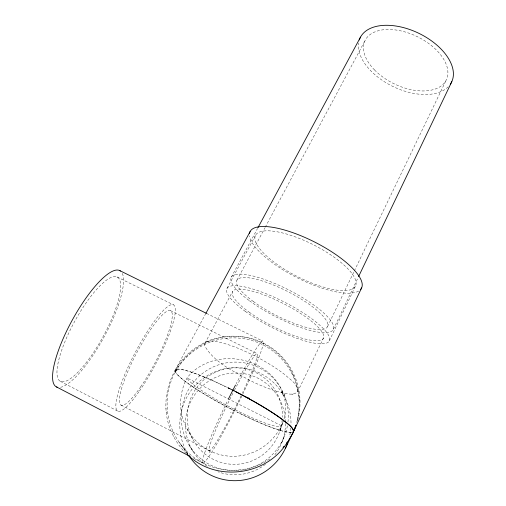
<?xml version="1.0" encoding="UTF-8"?>
<svg xmlns="http://www.w3.org/2000/svg" width="506" height="506" viewBox="0 0 506 506"><rect width="100%" height="100%" fill="white"/><g stroke="black" fill="none" stroke-linecap="round" stroke-linejoin="round"><path stroke-width="0.38" stroke-dasharray="2.53 1.9" d="M297.37 419.948C301.045 405.116 299.59 389.057 293.233 375.161M284.011 418.962C290.115 399.089 278.559 377.571 261.229 367.565A36.135 21.518 23.6 0 0 252.089 363.011C232.387 355.098 207.871 357.78 192.002 372.498A107.677 67.013 27 0 0 187.03 377.976A53.592 52.864 -62.3 0 0 209.433 450.675A53.592 52.864 -62.3 0 0 281.33 425.736A105.273 65.173 20.2 0 0 283.259 421.258L279.508 432.105M297.085 421.125L297.212 420.638M297.768 391.562C298.078 383.833 289.502 379.133 284.543 374.408C274.594 366.761 263.715 360.405 252.488 354.826C241.615 349.463 230.35 344.668 218.497 341.974C214.297 341.291 204.323 338.919 204.709 345.832C214.247 362.6 233.5 371.151 249.755 380.329C259.224 385.015 269.009 389.203 279.211 391.973C284.941 392.966 293.176 396.559 297.768 391.562L323.536 337.97M280.305 429.695L283.018 421.827M281.564 443.092L284.163 436.773M333.378 329.286L358.216 277.345M329.343 340.797L355.591 285.839M327.584 326.471L353.985 271.652M354.327 270.938L446.551 79.41M281.431 392.605L282.165 391.094M297.705 420.094A67.171 66.254 -62.2 0 0 266.169 344.51L263.171 342.948A67.171 66.254 -62.2 0 0 176.929 368.88L173.64 375.009A67.171 66.254 -62.2 0 0 199.63 461.206L202.748 462.927A67.171 66.254 -62.2 0 0 270.748 458.341M236.916 280.197L264.853 227.947M265.226 227.245L365.446 39.835M204.981 343.169L232.589 291.462M226.966 288.445L255.581 235.195M231.312 277.193L257.529 228.484M175.165 370.145L205.512 314.036M234.917 411.03L231.849 409.468A66.659 8.792 27.5 0 1 204.525 394.237L202.065 392.732A66.659 8.792 27.5 0 1 190.952 385.528L189.01 384.168A66.659 8.792 27.5 0 1 175.316 371.765L175.12 371.126L176.518 368.773L177.068 370.095L175.677 372.422L175.108 371.145A66.659 8.792 27.5 0 1 191.325 372.169L193.634 372.96A66.659 8.792 27.5 0 1 225.98 386.812L227.523 387.571M241.868 396.008A67.93 5.383 -63.7 0 1 234.639 410.689L233.158 413.598A67.93 5.383 -63.7 0 1 211.4 452.75L210.325 454.413A67.93 5.383 -63.7 0 1 202.583 462.851L202.444 462.478A67.93 5.383 -63.7 0 1 227.592 400.695M293.448 375.616C279.42 341.012 233.861 325.358 201.603 344.251C170.585 360.417 156.904 401.878 172.103 433.364M175.209 371.897L176.72 369.393A67.292 66.33 -62.9 0 1 201.616 346.022L204.664 344.466A67.292 66.33 -62.9 0 1 297.699 389.854L298.35 393.27A67.292 66.33 -62.9 0 1 296.522 423.174M178.51 364.921L178.763 364.598M282.93 392.915L282.247 393.282L282.999 395.863L284.935 394.952L284.423 393.206M293.208 393.927L292.107 394.566L292 394.01M291.443 432.541L283.847 431.466L272.114 427.684A66.659 8.792 27.5 0 1 237.586 412.377L237.074 412.118M291.38 432.541L286.991 432.175L282.139 431.011M230.496 412.238L231.115 412.554M281.089 430.701L280.311 430.473M279.767 430.302L274.189 428.437A66.798 8.817 27.5 0 1 254.252 420.29L232.868 409.986M204.335 377.065L207.239 378.279A67.134 8.855 27.5 0 1 216.498 382.353L226.429 387.033M206.505 313.385L262.987 341.24M117.044 276.934L173.375 304.789M170.446 310.614L257.168 353.612A54.142 4.276 -63.7 0 1 242.532 392.751M232.153 409.62L220.426 403.39A67.209 8.874 27.5 0 1 212.191 398.76L201.97 392.669A66.697 8.798 27.5 0 1 190.87 385.464L188.928 384.111A66.621 8.792 27.5 0 1 175.677 372.422M120.972 405.034L209.193 450.682M60.296 381.309L117.67 411.081M193.703 458.309L202.805 463.047M186.297 453.591C180.231 447.69 175.342 440.625 171.882 432.908M178.96 442.016L187.574 453.952M181.059 444.875L187.935 454.407M189.352 445.603L193.007 451.377M187.163 429.082L193.121 439.853M173.431 436.109L173.647 436.558M291.747 372.062L291.956 372.505M209.035 450.473L210.566 454.034M298.901 395.641L298.951 396.173M299.198 399.133L299.248 399.664M166 408.393L166.044 408.93M166.284 411.922L166.329 412.46M448.221 86.792A50.802 29.576 25.8 0 1 392.675 86.355A50.802 29.576 25.8 0 1 358.577 43.004M122.3 273.392A66.21 18.007 -61.3 0 1 104.369 336.458A66.21 18.007 -61.3 0 1 60.6 387.286M242.703 394.256A67.93 5.383 -63.7 0 0 249.806 378.956L251.014 376.262A67.93 5.383 -63.7 0 0 263.24 343.808L263.348 342.992A67.93 5.383 -63.7 0 0 254.208 351.771L252.994 353.719A67.93 5.383 -63.7 0 0 236.194 383.731M234.43 390.316A54.142 4.276 -63.7 0 1 257.174 353.618M241.141 395.686A54.142 4.276 -63.7 0 1 209.282 450.726A54.142 4.276 -63.7 0 1 233.076 392.953M187.827 453.964A56.653 55.515 -73.1 0 1 221.223 369.633A56.653 55.515 -73.1 0 1 290.994 425.11M290.836 428.063A56.653 55.515 -73.1 0 1 289.451 436.855M282.209 419.752A48.329 47.488 -70 0 1 208.187 456.387A48.329 47.488 -70 0 1 213.19 373.365A48.329 47.488 -70 0 1 282.361 417.229M358.64 291.058A62.466 19.879 26.9 0 1 297.092 277.718A62.466 19.879 26.9 0 1 249.452 235.866M204.329 377.046A66.697 8.798 27.5 0 0 193.811 373.011L191.489 372.226A66.621 8.792 27.5 0 0 175.114 371.119M207.213 466.247A50.979 49.961 -73 0 1 211.008 379.753A50.979 49.961 -73 0 1 285.422 420.891M285.479 423.547A50.979 49.961 -73 0 1 274.897 454.736M265.441 464.274A50.979 49.961 -73 0 1 217.865 471.744M287.395 425.824A54.382 53.434 -70.1 0 1 200.774 458.664A54.382 53.434 -70.1 0 1 214.886 366.211A54.382 53.434 -70.1 0 1 287.933 422.301M281.33 425.736L187.03 377.976A53.13 6.983 27.5 0 0 234.79 409.537A53.13 6.983 27.5 0 0 281.33 425.736M249.433 300.754A57.298 14.902 27.1 0 0 332.992 329.969A57.298 14.902 27.1 0 0 264.398 279.438A57.298 14.902 27.1 0 0 249.433 300.754M374.484 69.891A45.142 26.268 25.8 0 0 445.931 80.644A45.142 26.268 25.8 0 0 396.685 30.113A45.142 26.268 25.8 0 0 374.484 69.891M253.228 301.405A50.91 13.232 27.1 0 0 327.262 327.091A50.91 13.232 27.1 0 0 265.935 282.171A50.91 13.232 27.1 0 0 253.228 301.405M140.605 386.926A53.307 10.417 -62.3 0 0 170.914 310.88A53.307 10.417 -62.3 0 0 126.032 375.876A53.307 10.417 -62.3 0 0 140.605 386.926M249.167 312.158A51.081 12.555 27.1 0 0 323.226 338.552A51.081 12.555 27.1 0 0 261.488 294.049A51.081 12.555 27.1 0 0 249.167 312.158M272.076 260.653A56.058 17.792 26.9 0 0 355.142 286.662A56.058 17.792 26.9 0 0 289.255 234.841A56.058 17.792 26.9 0 0 272.076 260.653M85.685 363.314A59.411 16.11 -61.3 0 0 117.765 277.351A59.411 16.11 -61.3 0 0 62.902 346.869A59.411 16.11 -61.3 0 0 85.685 363.314M245.372 311.437A57.494 14.136 27.1 0 0 328.976 341.449A57.494 14.136 27.1 0 0 259.92 291.399A57.494 14.136 27.1 0 0 245.372 311.437M139.466 390.986A60.005 11.739 -62.3 0 0 173.887 305.112A60.005 11.739 -62.3 0 0 123.439 377.824A60.005 11.739 -62.3 0 0 139.466 390.986"/><path stroke-width="0.76" d="M295.896 425.204A67.292 66.33 -62.9 0 1 293.638 431.182C291.987 433.275 294.296 431.251 293.322 429.917C290.096 424.635 284.549 421.308 279.755 417.602A66.659 8.792 27.5 0 0 236.017 391.821L228.117 387.862M288.679 440.062A67.171 66.254 -62.2 0 0 291.968 434.565C296.927 428.803 287.851 424.528 284.511 421.118M283.771 420.543L279.85 417.671A66.773 8.811 27.5 0 0 255.77 402.536L249.363 398.937L249.547 398.431L246.074 397.134L235.657 391.638M293.461 431.561L294.992 428.139A67.171 66.254 -62.2 0 0 296.01 425.495M293.486 431.548L361.607 287.92M358.558 276.63L451.795 81.681M285.517 448.101L293.562 431.39M257.902 227.789L360.5 37.128M205.885 313.34L250.103 231.603M288.648 440.618L284.511 446.45M284.277 446.747C262.557 475.893 216.151 480.966 189.206 456.241M232.659 390.113L234.095 390.847M228.307 387.957L229.794 388.684L229.313 388.444M119.663 270.558L206.505 313.385M56.489 386.926L190.205 456.488M246.074 397.134L249.363 398.937M187.34 454.552L188.915 455.995M359.285 39.968A50.802 29.576 25.8 0 1 419.107 33.434A50.802 29.576 25.8 0 1 450.245 84.376M57.393 387.267A66.21 18.007 -61.3 0 1 71.846 320.88A66.21 18.007 -61.3 0 1 120.453 271.045M228.276 399.31A67.93 5.383 -63.7 0 1 231.027 393.807L234.474 387.039A67.93 5.383 -63.7 0 1 235.505 385.047M287.528 443.275A56.653 55.515 -73.1 0 1 241.356 480.308A56.653 55.515 -73.1 0 1 188.605 455.236M287.465 441.827A67.171 66.254 -62.2 0 1 286.624 442.984M283.961 446.343A67.171 66.254 -62.2 0 1 283.031 447.424M249.471 233.601A62.466 19.879 26.9 0 1 314.511 241.969A62.466 19.879 26.9 0 1 360.417 289.66"/></g></svg>
